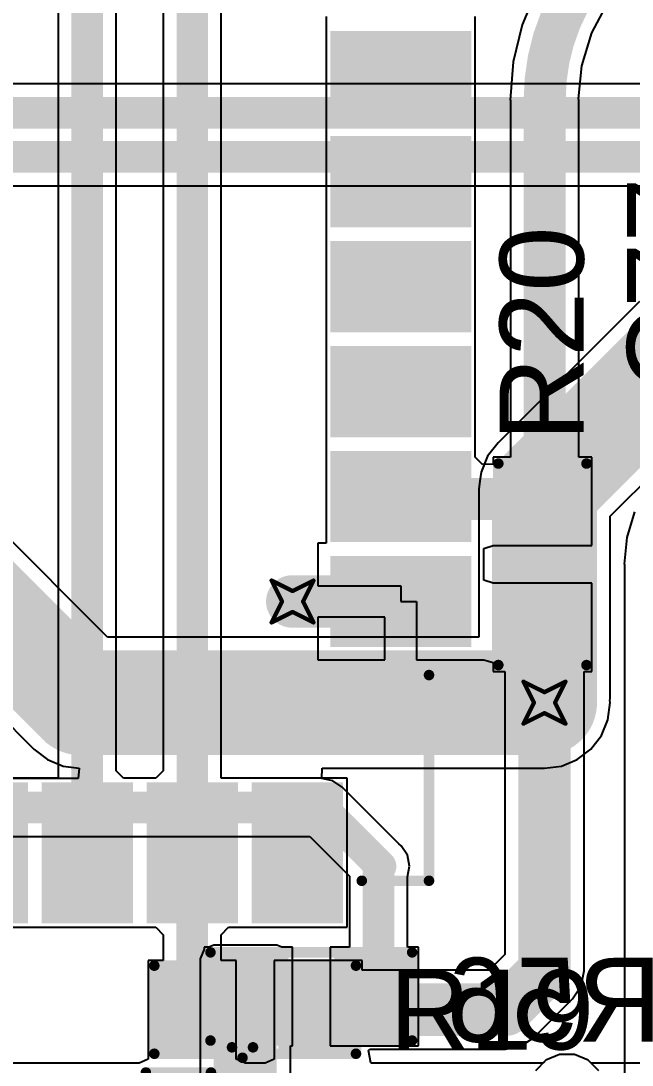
# Model space of a CAD drawing. Header units: inches. Extents: x -5 to 426, y -53 to 116.
# Drawn here: x 19.02 to 26.41, y -30.68 to -18.04 of the extents above; entities that cross this region are included whole.
import ezdxf

# ---------------------------------------------------------------- set-up
doc = ezdxf.new("R2010")
doc.units = ezdxf.units.IN
for name, color, linetype in [('Board Outline', 216, 'Continuous'), ('Bottom Layer', 5, 'Continuous'), ('Bottom Overlay', 54, 'Continuous'), ('Bottom Paste', 16, 'Continuous'), ('Bottom Solder', 6, 'Continuous'), ('Drill Drawing', 1, 'Continuous'), ('Top Layer', 1, 'Continuous'), ('Top Overlay', 2, 'Continuous'), ('Top Paste', 8, 'Continuous'), ('Top Solder', 216, 'Continuous'), ('Via Holes', 16, 'Continuous')]:
    doc.layers.add(name, color=color, linetype=linetype)
doc.styles.add('Arial', font='', dxfattribs={"height": 0.2})
doc.styles.get('Arial').set_extended_font_data('Arial')

# ---------------------------------------------------------------- blocks, each defined once
blk = doc.blocks.new('38_SMD_M______23')
at = {"layer": 'Top Layer'}
for points in [[(-9.5, -4.64), (-8, -4.64), (-8, -5.54), (-9.5, -5.54)], [(-9.5, -5.91), (-8, -5.91), (-8, -6.81), (-9.5, -6.81)], [(-9.5, -7.18), (-8, -7.18), (-8, -8.08), (-9.5, -8.08)], [(-6.16, -9.63), (-6.16, -8.13), (-5.26, -8.13), (-5.26, -9.63)], [(-4.89, -9.63), (-4.89, -8.13), (-3.99, -8.13), (-3.99, -9.63)], [(-3.62, -9.63), (-3.62, -8.13), (-2.72, -8.13), (-2.72, -9.63)], [(-2.35, -9.63), (-2.35, -8.13), (-1.45, -8.13), (-1.45, -9.63)], [(-1.08, -9.63), (-1.08, -8.13), (-0.18, -8.13), (-0.18, -9.63)], [(0.19, -9.63), (0.19, -8.13), (1.09, -8.13), (1.09, -9.63)]]:
    blk.add_hatch(color=1, dxfattribs=at).paths.add_polyline_path(points)
at = {"layer": 'Top Paste'}
for points in [[(-9.5, -4.64), (-8, -4.64), (-8, -5.54), (-9.5, -5.54)], [(-9.5, -5.91), (-8, -5.91), (-8, -6.81), (-9.5, -6.81)], [(-9.5, -7.18), (-8, -7.18), (-8, -8.08), (-9.5, -8.08)], [(-6.16, -9.63), (-6.16, -8.13), (-5.26, -8.13), (-5.26, -9.63)], [(-4.89, -9.63), (-4.89, -8.13), (-3.99, -8.13), (-3.99, -9.63)], [(-3.62, -9.63), (-3.62, -8.13), (-2.72, -8.13), (-2.72, -9.63)], [(-2.35, -9.63), (-2.35, -8.13), (-1.45, -8.13), (-1.45, -9.63)], [(-1.08, -9.63), (-1.08, -8.13), (-0.18, -8.13), (-0.18, -9.63)], [(0.19, -9.63), (0.19, -8.13), (1.09, -8.13), (1.09, -9.63)]]:
    blk.add_hatch(color=8, dxfattribs=at).paths.add_polyline_path(points)
at = {"layer": 'Top Solder'}
for points in [[(-9.602, -3.268), (-7.898, -3.268), (-7.898, -4.372), (-9.602, -4.372)], [(-9.602, -4.538), (-7.898, -4.538), (-7.898, -5.642), (-9.602, -5.642)], [(-9.602, -5.808), (-7.898, -5.808), (-7.898, -6.912), (-9.602, -6.912)], [(-9.602, -7.078), (-7.898, -7.078), (-7.898, -8.182), (-9.602, -8.182)], [(-6.262, -9.732), (-6.262, -8.028), (-5.158, -8.028), (-5.158, -9.732)], [(-4.992, -9.732), (-4.992, -8.028), (-3.888, -8.028), (-3.888, -9.732)], [(-3.722, -9.732), (-3.722, -8.028), (-2.618, -8.028), (-2.618, -9.732)], [(-2.452, -9.732), (-2.452, -8.028), (-1.348, -8.028), (-1.348, -9.732)], [(-1.182, -9.732), (-1.182, -8.028), (-0.078, -8.028), (-0.078, -9.732)], [(0.088, -9.732), (0.088, -8.028), (1.192, -8.028), (1.192, -9.732)]]:
    blk.add_hatch(color=216, dxfattribs=at).paths.add_polyline_path(points)
at = {"layer": 'Top Overlay', "const_width": 0.127}
for points in [[(-9.089, -8.409), (-9.089, -9.222)], [(-6.6, -9.222), (-9.089, -9.222)]]:
    blk.add_lwpolyline(points, dxfattribs=at)
at = {"layer": 'Top Overlay', "const_width": 0.0635}
for points in [[(-9.121, -8.409, 1), (-9.057, -8.409, 1)], [(-9.121, -9.222, 1), (-9.057, -9.222, 1)], [(-9.121, -9.222, 1), (-9.057, -9.222, 1)], [(-6.632, -9.222, 1), (-6.568, -9.222, 1)]]:
    blk.add_lwpolyline(points, format="xyb", close=True, dxfattribs=at)
blk = doc.blocks.new('R___0603_36')
at = {"layer": 'Top Layer'}
for points in [[(-0.381, 0.445), (-0.381, -0.445), (-1.143, -0.445), (-1.143, 0.445)], [(1.143, 0.445), (1.143, -0.445), (0.381, -0.445), (0.381, 0.445)]]:
    blk.add_hatch(color=1, dxfattribs=at).paths.add_polyline_path(points)
at = {"layer": 'Top Paste'}
for points in [[(-0.381, 0.445), (-0.381, -0.445), (-1.143, -0.445), (-1.143, 0.445)], [(1.143, 0.445), (1.143, -0.445), (0.381, -0.445), (0.381, 0.445)]]:
    blk.add_hatch(color=8, dxfattribs=at).paths.add_polyline_path(points)
at = {"layer": 'Top Solder'}
for points in [[(-0.279, 0.546), (-0.279, -0.546), (-1.245, -0.546), (-1.245, 0.546)], [(1.245, 0.546), (1.245, -0.546), (0.279, -0.546), (0.279, 0.546)]]:
    blk.add_hatch(color=216, dxfattribs=at).paths.add_polyline_path(points)
at = {"layer": 'Top Overlay', "const_width": 0.127}
for points in [[(-1.219, -0.533), (-1.219, 0.533)], [(-1.219, 0.533), (1.219, 0.533)], [(1.219, -0.533), (1.219, 0.533)], [(-1.219, -0.533), (1.219, -0.533)]]:
    blk.add_lwpolyline(points, dxfattribs=at)
at = {"layer": 'Top Overlay', "const_width": 0.0635}
for points in [[(-1.251, 0.533, 1), (-1.187, 0.533, 1)], [(-1.251, 0.533, 1), (-1.187, 0.533, 1)], [(1.187, 0.533, 1), (1.251, 0.533, 1)], [(1.187, 0.533, 1), (1.251, 0.533, 1)], [(-1.251, -0.533, 1), (-1.187, -0.533, 1)], [(-1.251, -0.533, 1), (-1.187, -0.533, 1)], [(1.187, -0.533, 1), (1.251, -0.533, 1)], [(1.187, -0.533, 1), (1.251, -0.533, 1)]]:
    blk.add_lwpolyline(points, format="xyb", close=True, dxfattribs=at)
blk = doc.blocks.new('R___0603_B_53')
at = {"layer": 'Bottom Layer'}
for points in [[(-1.143, -0.4445), (-1.143, 0.4445), (-0.381, 0.4445), (-0.381, -0.4445)], [(0.381, -0.4445), (0.381, 0.4445), (1.143, 0.4445), (1.143, -0.4445)]]:
    blk.add_hatch(color=5, dxfattribs=at).paths.add_polyline_path(points)
at = {"layer": 'Bottom Paste'}
for points in [[(-1.143, -0.4445), (-1.143, 0.4445), (-0.381, 0.4445), (-0.381, -0.4445)], [(0.381, -0.4445), (0.381, 0.4445), (1.143, 0.4445), (1.143, -0.4445)]]:
    blk.add_hatch(color=16, dxfattribs=at).paths.add_polyline_path(points)
at = {"layer": 'Bottom Solder'}
for points in [[(-1.2446, -0.5461), (-1.2446, 0.5461), (-0.2794, 0.5461), (-0.2794, -0.5461)], [(0.2794, -0.5461), (0.2794, 0.5461), (1.2446, 0.5461), (1.2446, -0.5461)]]:
    blk.add_hatch(color=6, dxfattribs=at).paths.add_polyline_path(points)
at = {"layer": 'Bottom Overlay', "const_width": 0.127}
for points in [[(1.2192, 0.5334), (-1.2192, 0.5334)], [(-1.2192, 0.5334), (-1.2192, -0.5334)], [(1.2192, 0.5334), (1.2192, -0.5334)], [(1.2192, -0.5334), (-1.2192, -0.5334)]]:
    blk.add_lwpolyline(points, dxfattribs=at)
at = {"layer": 'Bottom Overlay', "const_width": 0.0635}
for points in [[(-1.25095, 0.5334, 1), (-1.18745, 0.5334, 1)], [(-1.25095, 0.5334, 1), (-1.18745, 0.5334, 1)], [(1.18745, 0.5334, 1), (1.25095, 0.5334, 1)], [(1.18745, 0.5334, 1), (1.25095, 0.5334, 1)], [(-1.25095, -0.5334, 1), (-1.18745, -0.5334, 1)], [(-1.25095, -0.5334, 1), (-1.18745, -0.5334, 1)], [(1.18745, -0.5334, 1), (1.25095, -0.5334, 1)], [(1.18745, -0.5334, 1), (1.25095, -0.5334, 1)]]:
    blk.add_lwpolyline(points, format="xyb", close=True, dxfattribs=at)
blk = doc.blocks.new('SOT_723_B_66')
at = {"layer": 'Bottom Layer'}
for points in [[(-0.65, 0.8), (-0.15, 0.8), (-0.15, 0.35), (-0.65, 0.35)], [(0.15, 0.8), (0.65, 0.8), (0.65, 0.35), (0.15, 0.35)], [(-0.25, -0.35), (0.25, -0.35), (0.25, -0.8), (-0.25, -0.8)]]:
    blk.add_hatch(color=5, dxfattribs=at).paths.add_polyline_path(points)
at = {"layer": 'Bottom Paste'}
for points in [[(-0.65, 0.8), (-0.15, 0.8), (-0.15, 0.35), (-0.65, 0.35)], [(0.15, 0.8), (0.65, 0.8), (0.65, 0.35), (0.15, 0.35)], [(-0.25, -0.35), (0.25, -0.35), (0.25, -0.8), (-0.25, -0.8)]]:
    blk.add_hatch(color=16, dxfattribs=at).paths.add_polyline_path(points)
at = {"layer": 'Bottom Solder'}
for points in [[(-0.752, 0.902), (-0.048, 0.902), (-0.048, 0.248), (-0.752, 0.248)], [(0.048, 0.902), (0.752, 0.902), (0.752, 0.248), (0.048, 0.248)], [(-0.352, -0.248), (0.352, -0.248), (0.352, -0.902), (-0.352, -0.902)]]:
    blk.add_hatch(color=6, dxfattribs=at).paths.add_polyline_path(points)
at = {"layer": 'Bottom Overlay', "const_width": 0.127}
for points in [[(-0.813, 0.533), (-0.94, 0.66)], [(-0.94, 0.406), (-0.94, 0.66)], [(-0.94, 0.406), (-0.813, 0.533)], [(0.025, 0.406), (-0.025, 0.406)], [(-0.635, -0.635), (-0.635, 0.152)], [(-0.635, -0.635), (-0.635, 0.152)], [(0.635, -0.635), (0.635, 0.152)], [(-0.381, -0.635), (-0.635, -0.635)], [(-0.381, -0.635), (-0.635, -0.635)], [(0.635, -0.635), (0.381, -0.635)]]:
    blk.add_lwpolyline(points, dxfattribs=at)
at = {"layer": 'Bottom Overlay', "const_width": 0.0635}
for points in [[(-0.972, 0.66, 1), (-0.908, 0.66, 1)], [(-0.972, 0.66, 1), (-0.908, 0.66, 1)], [(-0.845, 0.533, 1), (-0.781, 0.533, 1)], [(-0.845, 0.533, 1), (-0.781, 0.533, 1)], [(-0.972, 0.406, 1), (-0.908, 0.406, 1)], [(-0.972, 0.406, 1), (-0.908, 0.406, 1)], [(-0.057, 0.406, 1), (0.006, 0.406, 1)], [(-0.006, 0.406, 1), (0.057, 0.406, 1)], [(-0.667, 0.152, 1), (-0.603, 0.152, 1)], [(-0.667, 0.152, 1), (-0.603, 0.152, 1)], [(0.603, 0.152, 1), (0.667, 0.152, 1)], [(-0.667, -0.635, 1), (-0.603, -0.635, 1)], [(-0.667, -0.635, 1), (-0.603, -0.635, 1)], [(-0.667, -0.635, 1), (-0.603, -0.635, 1)], [(-0.667, -0.635, 1), (-0.603, -0.635, 1)], [(-0.413, -0.635, 1), (-0.349, -0.635, 1)], [(-0.413, -0.635, 1), (-0.349, -0.635, 1)], [(0.349, -0.635, 1), (0.413, -0.635, 1)], [(0.603, -0.635, 1), (0.667, -0.635, 1)], [(0.603, -0.635, 1), (0.667, -0.635, 1)]]:
    blk.add_lwpolyline(points, format="xyb", close=True, dxfattribs=at)
blk = doc.blocks.new('R___0603_80')
at = {"layer": 'Top Layer'}
for points in [[(-0.381, 0.445), (-0.381, -0.445), (-1.143, -0.445), (-1.143, 0.445)], [(1.143, 0.445), (1.143, -0.445), (0.381, -0.445), (0.381, 0.445)]]:
    blk.add_hatch(color=1, dxfattribs=at).paths.add_polyline_path(points)
at = {"layer": 'Top Paste'}
for points in [[(-0.381, 0.445), (-0.381, -0.445), (-1.143, -0.445), (-1.143, 0.445)], [(1.143, 0.445), (1.143, -0.445), (0.381, -0.445), (0.381, 0.445)]]:
    blk.add_hatch(color=8, dxfattribs=at).paths.add_polyline_path(points)
at = {"layer": 'Top Solder'}
for points in [[(-0.279, 0.546), (-0.279, -0.546), (-1.245, -0.546), (-1.245, 0.546)], [(1.245, 0.546), (1.245, -0.546), (0.279, -0.546), (0.279, 0.546)]]:
    blk.add_hatch(color=216, dxfattribs=at).paths.add_polyline_path(points)
at = {"layer": 'Top Overlay', "const_width": 0.127}
for points in [[(-1.219, 0.533), (1.219, 0.533)], [(-1.219, -0.533), (-1.219, 0.533)], [(1.219, -0.533), (1.219, 0.533)], [(-1.219, -0.533), (1.219, -0.533)]]:
    blk.add_lwpolyline(points, dxfattribs=at)
at = {"layer": 'Top Overlay', "const_width": 0.0635}
for points in [[(-1.251, 0.533, 1), (-1.187, 0.533, 1)], [(-1.251, 0.533, 1), (-1.187, 0.533, 1)], [(1.187, 0.533, 1), (1.251, 0.533, 1)], [(1.187, 0.533, 1), (1.251, 0.533, 1)], [(-1.251, -0.533, 1), (-1.187, -0.533, 1)], [(-1.251, -0.533, 1), (-1.187, -0.533, 1)], [(1.187, -0.533, 1), (1.251, -0.533, 1)], [(1.187, -0.533, 1), (1.251, -0.533, 1)]]:
    blk.add_lwpolyline(points, format="xyb", close=True, dxfattribs=at)

msp = doc.modelspace()

# ---------------------------------------------------------------- hatches: boundary and pattern name
at = {"layer": 'Bottom Layer'}
h = msp.add_hatch(color=5, dxfattribs=at)
edge = h.paths.add_edge_path()
edge.add_arc((22.303, -25.066), 0.3, 0, 360)
h = msp.add_hatch(color=5, dxfattribs=at)
edge = h.paths.add_edge_path()
edge.add_arc((25.349, -26.29), 0.3, 0, 360)
msp.add_hatch(color=5, dxfattribs=at).paths.add_polyline_path([(22.113, -29.389), (21.351, -29.389), (21.351, -31.259), (22.113, -31.259)])
at = {"layer": 'Top Layer'}
h = msp.add_hatch(color=1, dxfattribs=at)
edge = h.paths.add_edge_path()
edge.add_arc((22.303, -25.066), 0.3, 0, 360)
h = msp.add_hatch(color=1, dxfattribs=at)
edge = h.paths.add_edge_path()
edge.add_arc((25.349, -26.29), 0.3, 0, 360)
at = {"layer": 'Via Holes'}
h = msp.add_hatch(color=7, dxfattribs=at)
edge = h.paths.add_edge_path()
edge.add_arc((22.303, -25.066), 0.15, 0, 360)
h = msp.add_hatch(color=7, dxfattribs=at)
edge = h.paths.add_edge_path()
edge.add_arc((25.349, -26.29), 0.15, 0, 360)

# ---------------------------------------------------------------- linework, layer by layer
at = {"layer": 'Board Outline', "const_width": 0.254}
msp.add_lwpolyline([(49.772, 6.348, -1.144567), (-0.298, -38.441)], format="xyb", dxfattribs=at)
at = {"layer": 'Bottom Layer'}
for p, q in [((43.677, -18.803), (17.926, -18.803)), ((17.431, -20.036), (44.015, -20.036)), ((26.496, -21.436), (24.788, -23.145)), ((20.066, -25.496), (17.808, -23.238)), ((24.788, -23.145), (24.661, -23.309)), ((26.143, -24.035), (27.05, -23.129)), ((24.661, -23.309), (24.582, -23.501)), ((24.569, -23.604), (24.555, -23.706)), ((24.582, -23.501), (24.569, -23.604)), ((24.555, -23.706), (24.555, -23.707)), ((24.555, -23.707), (24.555, -25.496)), ((26.143, -26.239), (26.143, -24.035)), ((16.918, -24.594), (19.175, -26.852)), ((24.555, -25.496), (20.066, -25.496)), ((26.14, -26.265), (26.143, -26.239)), ((26.143, -26.29), (26.14, -26.265)), ((26.116, -26.496), (26.143, -26.29)), ((26.037, -26.687), (26.116, -26.496)), ((25.911, -26.852), (26.037, -26.687)), ((19.175, -26.852), (19.175, -26.852)), ((19.175, -26.852), (19.34, -26.978)), ((25.746, -26.978), (25.911, -26.852)), ((19.34, -26.978), (19.531, -27.057)), ((25.555, -27.057), (25.746, -26.978)), ((19.531, -27.057), (19.722, -27.082)), ((19.722, -27.082), (19.713, -27.209)), ((22.657, -27.209), (22.662, -27.084)), ((22.662, -27.084), (25.349, -27.084)), ((25.349, -27.084), (25.555, -27.057)), ((19.713, -27.209), (18.814, -27.209)), ((22.791, -27.236), (22.657, -27.209)), ((22.904, -27.312), (22.791, -27.236)), ((23.59, -27.998), (22.904, -27.312)), ((18.669, -27.909), (22.512, -27.909)), ((22.512, -27.909), (22.993, -28.39)), ((23.615, -28.023), (23.59, -27.998)), ((23.59, -27.998), (23.59, -27.998)), ((23.691, -28.136), (23.615, -28.023)), ((23.718, -28.27), (23.691, -28.136)), ((23.692, -28.398), (23.718, -28.27)), ((22.993, -28.39), (22.993, -29.248)), ((23.692, -29.248), (23.692, -28.398)), ((21.234, -29.272), (21.186, -29.389)), ((21.292, -29.248), (21.234, -29.248)), ((21.234, -29.248), (21.234, -29.272)), ((21.351, -29.224), (21.292, -29.248)), ((22.113, -29.224), (21.351, -29.224)), ((22.172, -29.248), (22.113, -29.224)), ((22.301, -29.248), (22.172, -29.248)), ((22.301, -30.442), (22.301, -29.248)), ((22.993, -29.248), (22.758, -29.248)), ((22.758, -29.248), (22.758, -30.442)), ((23.825, -29.248), (23.692, -29.248)), ((23.825, -30.442), (23.825, -29.248)), ((21.186, -29.389), (21.186, -31.259)), ((22.278, -31.259), (22.278, -30.442)), ((22.278, -30.442), (22.301, -30.442)), ((22.758, -30.442), (23.825, -30.442)), ((25.532, -30.548), (25.366, -30.617)), ((25.712, -30.548), (25.532, -30.548)), ((25.878, -30.617), (25.712, -30.548)), ((25.366, -30.617), (25.239, -30.744)), ((25.912, -30.651), (25.878, -30.617)), ((28.093, -30.651), (25.912, -30.651))]:
    msp.add_line(p, q, dxfattribs=at)
for points, const_width in [([(17.781, -19.153), (43.822, -19.153)], 0.381), ([(17.431, -19.686), (44.305, -19.686)], 0.381), ([(25.349, -23.706), (27.058, -21.998)], 1.27), ([(25.349, -26.239), (25.349, -23.706)], 1.27), ([(17.247, -23.8), (19.737, -26.29)], 1.27), ([(19.737, -26.29), (25.349, -26.29)], 1.27), ([(18.669, -27.559), (22.657, -27.559)], 0.381), ([(22.657, -27.559), (23.343, -28.245)], 0.381), ([(23.343, -29.794), (23.343, -28.245)], 0.381), ([(23.343, -28.245), (23.368, -28.27)], 0.381), ([(23.292, -29.845), (23.343, -29.794)], 0.381)]:
    msp.add_lwpolyline(points, dxfattribs=dict(at, const_width=const_width))
for points, const_width in [([(25.032, -23.706, 1), (25.667, -23.706, 1)], 0.635), ([(25.032, -23.706, 1), (25.667, -23.706, 1)], 0.635), ([(25.032, -26.239, 1), (25.667, -26.239, 1)], 0.635), ([(19.419, -26.29, 1), (20.054, -26.29, 1)], 0.635), ([(19.419, -26.29, 1), (20.054, -26.29, 1)], 0.635), ([(25.032, -26.29, 1), (25.667, -26.29, 1)], 0.635), ([(22.562, -27.559, 1), (22.752, -27.559, 1)], 0.191), ([(22.562, -27.559, 1), (22.752, -27.559, 1)], 0.191), ([(23.247, -28.245, 1), (23.438, -28.245, 1)], 0.191), ([(23.247, -28.245, 1), (23.438, -28.245, 1)], 0.191), ([(23.247, -28.245, 1), (23.438, -28.245, 1)], 0.191), ([(23.273, -28.27, 1), (23.463, -28.27, 1)], 0.191), ([(23.197, -29.845, 1), (23.387, -29.845, 1)], 0.191), ([(23.247, -29.794, 1), (23.438, -29.794, 1)], 0.191), ([(23.247, -29.794, 1), (23.438, -29.794, 1)], 0.191)]:
    msp.add_lwpolyline(points, format="xyb", close=True, dxfattribs=dict(at, const_width=const_width))
at = {"layer": 'Drill Drawing', "const_width": 0.0508}
for points in [[(22.049, -24.812), (22.303, -24.939)], [(22.049, -24.812), (22.176, -25.066)], [(22.303, -24.939), (22.557, -24.812)], [(22.43, -25.066), (22.557, -24.812)], [(22.049, -25.32), (22.176, -25.066)], [(22.43, -25.066), (22.557, -25.32)], [(22.049, -25.32), (22.303, -25.193)], [(22.303, -25.193), (22.557, -25.32)], [(25.095, -26.036), (25.349, -26.163)], [(25.095, -26.036), (25.222, -26.29)], [(25.349, -26.163), (25.603, -26.036)], [(25.476, -26.29), (25.603, -26.036)], [(25.095, -26.544), (25.222, -26.29)], [(25.476, -26.29), (25.603, -26.544)], [(25.095, -26.544), (25.349, -26.417)], [(25.349, -26.417), (25.603, -26.544)]]:
    msp.add_lwpolyline(points, dxfattribs=at)
at = {"layer": 'Drill Drawing', "const_width": 0.0254}
for points in [[(22.036, -24.812, 1), (22.061, -24.812, 1)], [(22.036, -24.812, 1), (22.061, -24.812, 1)], [(22.544, -24.812, 1), (22.569, -24.812, 1)], [(22.544, -24.812, 1), (22.569, -24.812, 1)], [(22.29, -24.939, 1), (22.315, -24.939, 1)], [(22.29, -24.939, 1), (22.315, -24.939, 1)], [(22.163, -25.066, 1), (22.188, -25.066, 1)], [(22.163, -25.066, 1), (22.188, -25.066, 1)], [(22.417, -25.066, 1), (22.442, -25.066, 1)], [(22.417, -25.066, 1), (22.442, -25.066, 1)], [(22.29, -25.193, 1), (22.315, -25.193, 1)], [(22.29, -25.193, 1), (22.315, -25.193, 1)], [(22.036, -25.32, 1), (22.061, -25.32, 1)], [(22.036, -25.32, 1), (22.061, -25.32, 1)], [(22.544, -25.32, 1), (22.569, -25.32, 1)], [(22.544, -25.32, 1), (22.569, -25.32, 1)], [(25.082, -26.036, 1), (25.108, -26.036, 1)], [(25.082, -26.036, 1), (25.108, -26.036, 1)], [(25.59, -26.036, 1), (25.616, -26.036, 1)], [(25.59, -26.036, 1), (25.616, -26.036, 1)], [(25.336, -26.163, 1), (25.362, -26.163, 1)], [(25.336, -26.163, 1), (25.362, -26.163, 1)], [(25.209, -26.29, 1), (25.235, -26.29, 1)], [(25.209, -26.29, 1), (25.235, -26.29, 1)], [(25.463, -26.29, 1), (25.489, -26.29, 1)], [(25.463, -26.29, 1), (25.489, -26.29, 1)], [(25.336, -26.417, 1), (25.362, -26.417, 1)], [(25.336, -26.417, 1), (25.362, -26.417, 1)], [(25.082, -26.544, 1), (25.108, -26.544, 1)], [(25.082, -26.544, 1), (25.108, -26.544, 1)], [(25.59, -26.544, 1), (25.616, -26.544, 1)], [(25.59, -26.544, 1), (25.616, -26.544, 1)]]:
    msp.add_lwpolyline(points, format="xyb", close=True, dxfattribs=at)
at = {"layer": 'Top Layer'}
for p, q in [((25.258, -17.659), (25.08, -18.087)), ((19.471, -17.715), (19.471, -27.204)), ((20.17, -27.114), (20.17, -17.715)), ((20.741, -17.715), (20.741, -27.114)), ((21.44, -27.204), (21.44, -17.715)), ((25.922, -18.185), (26.119, -17.816)), ((22.708, -17.987), (22.708, -18.048)), ((22.708, -18.048), (22.708, -18.175)), ((24.513, -18.114), (24.513, -17.987)), ((22.708, -18.175), (22.708, -19.257)), ((24.513, -18.175), (24.513, -18.114)), ((24.513, -19.257), (24.513, -18.175)), ((25.08, -18.087), (24.972, -18.538)), ((25.801, -18.585), (25.922, -18.185)), ((24.972, -18.538), (24.936, -19)), ((25.762, -18.982), (25.801, -18.585)), ((24.936, -19), (24.937, -19)), ((24.937, -19), (24.937, -23.321)), ((25.766, -19), (25.762, -18.982)), ((25.766, -23.321), (25.766, -19)), ((22.708, -19.257), (22.708, -19.318)), ((22.708, -19.318), (22.708, -19.445)), ((24.513, -19.384), (24.513, -19.257)), ((22.708, -19.445), (22.708, -20.527)), ((24.513, -19.445), (24.513, -19.384)), ((24.513, -20.527), (24.513, -19.445)), ((22.708, -20.527), (22.708, -20.654)), ((24.513, -20.588), (24.513, -20.527)), ((24.513, -20.715), (24.513, -20.588)), ((22.708, -20.654), (22.708, -20.715)), ((22.708, -20.715), (22.708, -21.797)), ((24.513, -21.797), (24.513, -20.715)), ((22.708, -21.797), (22.708, -21.858)), ((24.513, -21.924), (24.513, -21.797)), ((22.708, -21.858), (22.708, -21.985)), ((24.513, -21.985), (24.513, -21.924)), ((22.708, -21.985), (22.708, -23.067)), ((24.513, -23.067), (24.513, -21.985)), ((22.708, -23.067), (22.708, -23.194)), ((24.513, -23.128), (24.513, -23.067)), ((22.708, -23.194), (22.708, -23.255)), ((24.513, -23.321), (24.513, -23.128)), ((22.708, -23.255), (22.708, -24.362)), ((24.6, -23.408), (24.513, -23.321)), ((24.937, -23.321), (24.727, -23.321)), ((24.727, -23.321), (24.727, -23.403)), ((25.921, -23.321), (25.766, -23.321)), ((25.921, -24.387), (25.921, -23.321)), ((24.727, -23.403), (24.6, -23.408)), ((26.439, -23.983), (26.345, -24.293)), ((22.708, -24.362), (22.607, -24.362)), ((22.607, -24.362), (22.607, -24.875)), ((26.345, -24.293), (26.314, -24.616)), ((24.615, -24.423), (24.727, -24.387)), ((24.615, -24.809), (24.615, -24.423)), ((24.727, -24.387), (24.731, -24.387)), ((24.731, -24.387), (25.921, -24.387)), ((26.314, -24.616), (26.315, -24.616)), ((26.315, -24.616), (26.315, -40.438)), ((22.607, -24.875), (23.611, -24.875)), ((23.611, -24.875), (23.611, -25.066)), ((24.727, -24.845), (24.615, -24.809)), ((24.742, -24.845), (24.727, -24.845)), ((25.921, -24.845), (24.742, -24.845)), ((25.921, -25.911), (25.921, -24.845)), ((23.611, -25.066), (23.801, -25.066)), ((23.801, -25.066), (23.801, -25.77)), ((23.42, -25.256), (22.607, -25.256)), ((22.607, -25.256), (22.607, -25.77)), ((23.42, -25.77), (23.42, -25.256)), ((22.607, -25.77), (23.42, -25.77)), ((23.801, -25.77), (24.6, -25.77)), ((24.6, -25.77), (24.615, -25.77)), ((24.615, -25.77), (24.727, -25.806)), ((24.727, -25.806), (24.727, -25.911)), ((24.727, -25.911), (24.87, -25.911)), ((24.87, -25.911), (24.87, -26.29)), ((25.828, -26.29), (25.828, -25.911)), ((25.828, -25.911), (25.921, -25.911)), ((24.87, -26.29), (24.87, -29.336)), ((25.828, -29.535), (25.828, -26.29)), ((20.26, -27.204), (20.17, -27.114)), ((20.741, -27.114), (20.651, -27.204)), ((19.091, -27.204), (18.9, -27.204)), ((19.153, -27.204), (19.091, -27.204)), ((19.28, -27.204), (19.153, -27.204)), ((19.471, -27.204), (19.28, -27.204)), ((20.377, -27.204), (20.26, -27.204)), ((20.488, -27.204), (20.377, -27.204)), ((20.651, -27.204), (20.488, -27.204)), ((21.631, -27.204), (21.44, -27.204)), ((21.758, -27.204), (21.631, -27.204)), ((21.82, -27.204), (21.758, -27.204)), ((22.963, -27.204), (21.82, -27.204)), ((22.963, -29.008), (22.963, -27.204)), ((18.01, -29.008), (19.091, -29.008)), ((19.091, -29.008), (19.218, -29.008)), ((19.218, -29.008), (19.28, -29.008)), ((19.28, -29.008), (20.361, -29.008)), ((20.361, -29.008), (20.423, -29.008)), ((20.423, -29.008), (20.534, -29.008)), ((20.534, -29.008), (20.65, -29.008)), ((20.65, -29.008), (20.74, -29.098)), ((21.439, -29.098), (21.529, -29.008)), ((21.529, -29.008), (21.693, -29.008)), ((21.693, -29.008), (21.82, -29.008)), ((21.82, -29.008), (22.963, -29.008)), ((20.74, -29.098), (20.74, -29.408)), ((21.439, -29.408), (21.439, -29.098)), ((20.74, -29.408), (20.556, -29.408)), ((20.556, -29.408), (20.556, -30.524)), ((21.622, -29.408), (21.439, -29.408)), ((21.622, -30.524), (21.622, -29.408)), ((23.146, -29.408), (22.08, -29.408)), ((22.08, -29.408), (22.08, -30.524)), ((23.146, -29.526), (23.146, -29.408)), ((24.87, -29.336), (24.681, -29.526)), ((24.681, -29.526), (23.146, -29.526)), ((25.792, -29.718), (25.828, -29.535)), ((25.688, -29.874), (25.792, -29.718)), ((25.218, -30.344), (25.688, -29.874)), ((24.879, -30.484), (25.063, -30.447)), ((25.063, -30.447), (25.218, -30.344)), ((20.556, -30.524), (20.556, -30.602)), ((21.622, -30.602), (21.622, -30.524)), ((22.08, -30.524), (22.08, -30.602)), ((23.223, -30.497), (23.236, -30.484)), ((23.25, -30.649), (23.223, -30.497)), ((23.236, -30.484), (24.879, -30.484)), ((25.532, -30.548), (25.366, -30.617)), ((25.712, -30.548), (25.532, -30.548)), ((25.878, -30.617), (25.712, -30.548)), ((20.449, -30.651), (17.69, -30.651)), ((20.556, -30.602), (20.449, -30.651)), ((21.729, -30.651), (21.622, -30.602)), ((21.973, -30.651), (21.729, -30.651)), ((22.08, -30.602), (21.973, -30.651)), ((23.253, -30.651), (23.25, -30.649)), ((25.332, -30.651), (23.253, -30.651)), ((25.366, -30.617), (25.332, -30.651)), ((26.006, -30.744), (25.878, -30.617))]:
    msp.add_line(p, q, dxfattribs=at)
at = {"layer": 'Top Layer', "const_width": 0.508}
for points in [[(25.351, -19, -0.198912), (26.095, -17.204)], [(25.351, -23.788, -0.198912), (25.324, -23.854)]]:
    msp.add_lwpolyline(points, format="xyb", dxfattribs=at)
at = {"layer": 'Top Layer'}
for points, const_width in [([(19.821, -28.106), (19.821, -17.425)], 0.381), ([(21.091, -28.106), (21.091, -17.425)], 0.381), ([(25.351, -23.788), (25.351, -19)], 0.508), ([(23.611, -23.796), (23.64, -23.825)], 0.508), ([(23.64, -23.825), (25.295, -23.825)], 0.508), ([(25.295, -23.825), (25.324, -23.854)], 0.508), ([(22.301, -25.066), (23.611, -25.066)], 0.635), ([(25.349, -26.29), (25.349, -25.403)], 0.635), ([(25.349, -29.535), (25.349, -26.29)], 0.635), ([(21.09, -28.107), (21.091, -28.106)], 0.381), ([(21.09, -29.976), (21.09, -28.107)], 0.381), ([(24.879, -30.005), (25.349, -29.535)], 0.635), ([(22.613, -30.005), (24.879, -30.005)], 0.635), ([(21.089, -29.977), (21.09, -29.976)], 0.381)]:
    msp.add_lwpolyline(points, dxfattribs=dict(at, const_width=const_width))
for points, const_width in [([(25.224, -19, 1), (25.478, -19, 1)], 0.254), ([(25.224, -19, 1), (25.478, -19, 1)], 0.254), ([(23.484, -23.796, 1), (23.738, -23.796, 1)], 0.254), ([(23.513, -23.825, 1), (23.767, -23.825, 1)], 0.254), ([(23.513, -23.825, 1), (23.767, -23.825, 1)], 0.254), ([(25.168, -23.825, 1), (25.422, -23.825, 1)], 0.254), ([(25.168, -23.825, 1), (25.422, -23.825, 1)], 0.254), ([(25.197, -23.854, 1), (25.451, -23.854, 1)], 0.254), ([(25.197, -23.854, 1), (25.451, -23.854, 1)], 0.254), ([(25.224, -23.788, 1), (25.478, -23.788, 1)], 0.254), ([(25.224, -23.788, 1), (25.478, -23.788, 1)], 0.254), ([(22.142, -25.066, 1), (22.46, -25.066, 1)], 0.318), ([(23.452, -25.066, 1), (23.769, -25.066, 1)], 0.318), ([(25.19, -25.403, 1), (25.508, -25.403, 1)], 0.318), ([(25.19, -26.29, 1), (25.508, -26.29, 1)], 0.318), ([(25.19, -26.29, 1), (25.508, -26.29, 1)], 0.318), ([(19.725, -28.106, 1), (19.916, -28.106, 1)], 0.191), ([(20.995, -28.107, 1), (21.185, -28.107, 1)], 0.191), ([(20.995, -28.107, 1), (21.185, -28.107, 1)], 0.191), ([(20.995, -28.106, 1), (21.186, -28.106, 1)], 0.191), ([(20.995, -28.106, 1), (21.186, -28.106, 1)], 0.191), ([(25.19, -29.535, 1), (25.508, -29.535, 1)], 0.318), ([(25.19, -29.535, 1), (25.508, -29.535, 1)], 0.318), ([(22.454, -30.005, 1), (22.772, -30.005, 1)], 0.318), ([(24.721, -30.005, 1), (25.038, -30.005, 1)], 0.318), ([(24.721, -30.005, 1), (25.038, -30.005, 1)], 0.318), ([(20.995, -29.976, 1), (21.185, -29.976, 1)], 0.191), ([(20.995, -29.976, 1), (21.185, -29.976, 1)], 0.191), ([(20.994, -29.977, 1), (21.184, -29.977, 1)], 0.191)]:
    msp.add_lwpolyline(points, format="xyb", close=True, dxfattribs=dict(at, const_width=const_width))

# ---------------------------------------------------------------- block references
for name, p, rotation in [('38_SMD_M______23', (14.731, -19.356), 90), ('R___0603_36', (25.324, -24.616), 270), ('R___0603_B_53', (22.53, -29.845), 180), ('SOT_723_B_66', (21.165, -31.4), 270)]:
    msp.add_blockref(name, p, dxfattribs=dict(rotation=rotation))
msp.add_blockref('R___0603_80', (21.851, -30.005))

# ---------------------------------------------------------------- texts
at = {"layer": 'Bottom Overlay', "style": 'Arial', "text_generation_flag": 2}
msp.add_text('R56', height=1.016, dxfattribs=at).set_placement((26.772, -30.393))
at = {"layer": 'Top Overlay', "style": 'Arial'}
for s, p in [('C77', (27.363, -22.539)), ('R20', (25.823, -23.132))]:
    msp.add_text(s, height=1.016, rotation=90, dxfattribs=at).set_placement(p)
msp.add_text('R19', height=0.9652, dxfattribs=at).set_placement((23.475, -30.487))

doc.saveas('drawing.dxf')
